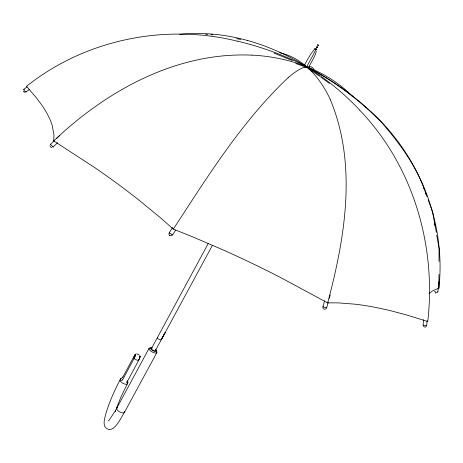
<?xml version="1.0" encoding="UTF-8"?>
<svg xmlns="http://www.w3.org/2000/svg" width="463" height="463" viewBox="0 0 463 463"><rect width="100%" height="100%" fill="white"/><g stroke="black" fill="none" stroke-linecap="round" stroke-linejoin="round"><path stroke-width="0.69" d="M428.964 293.779L432.297 291.036L438.907 288.096L438.959 274.391M439.005 261.41L439.051 248.428L436.702 235.129M315.511 49.066L314.776 48.783L310.69 54.229L308.086 58.564L304.341 65.428L305.702 66.458M437.905 291.904L438.727 281.851M438.907 288.096C446.332 220.4 417.522 151.152 365.828 107.115M359.792 110.275C413.031 165.829 436.505 245.703 427.76 321.507L406.491 314.95L392.977 311.327A472.573 133.437 36.1 0 0 355.497 304.22L338.43 302.889L327.659 302.883L279.53 276.955A534.441 219.919 32.1 0 0 222.084 249.464L192.996 236.992L173.324 229.098L160.134 217.5L139.508 200.543A520.892 184.679 21.3 0 0 94.869 167.704L53.714 140.897L53.957 134.912L52.215 125.485A417.939 101.113 21.5 0 0 41.751 105.014L36.328 97.716L26.484 86.326C84.908 39.766 164.822 23.185 237.212 41.161M427.146 320.749L426.66 325.715L423.367 325.414L423.084 325.263L423.633 319.655M169.4 233.126L169.192 232.814L172.589 227.466M108.516 420.861L108.568 420.508M172.01 234.805L172.583 234.926L175.604 230.128M326.178 307.826L326.681 307.86L328.157 302.437M329.274 298.392L330.206 295.018M323.423 307.027L322.925 306.784L324.615 300.742M327.659 302.883C345.224 237.143 357.413 164.081 330.131 99.221M423.084 325.263L423.437 325.176M115.246 411.665L115.657 410.415M316.246 51.335C315.598 55.942 309.151 65.63 308.572 67.65M116.589 407.793L121.138 396.583L127.389 383.769M315.743 49.46L316.952 47.371L317.699 47.689L317.363 47.4M120.108 379.805C114.535 390.396 109.662 401.398 106.102 412.84C105.089 417.198 103.087 422.001 104.731 426.446C112.706 436.922 121.011 417.435 124.46 412.348L156.847 352.609M318.179 45.177L317.439 44.679L318.77 45.397L318.179 45.177L317.01 47.394L317.334 47.486M123.019 376.824L134.351 355.682A3.345 0.498 -65.4 0 1 135.676 354.351A3.345 0.498 -65.4 0 1 134.085 358.455L122.701 379.689M127.198 381.72L138.605 360.515A3.339 0.509 -65.4 0 0 140.052 357.066A3.339 0.509 -65.4 0 0 139.78 356.29M149.069 348.321L115.507 410.519L108.996 420.369M155.394 350.63L212.424 245.309M208.373 243.237L151.505 348.489M165.088 332.66L161.211 339.796L165.048 332.804M304.816 65.891L304.341 65.428L304.88 65.514M173.324 229.098C207.899 176.143 241.825 121.451 288.09 77.732M169.192 232.814L172.589 234.909M127.823 382.947L127.719 383.046A3.426 1.181 61.6 0 1 127.58 383.098L126.995 382.432M120.635 378.838L120.733 378.728A3.426 1.215 -5.3 0 1 120.918 378.531M426.446 326.346L425.19 327.214L423.466 326.565M53.714 140.897C106.756 90.418 176.964 51.7 252.103 55.166M54.634 140.387L50.461 144.3M56.723 138.425L59.854 135.485M52.603 146.505L53.095 146.997L57.765 142.639M122.463 377.513L120.959 378.537M326.293 308.549C325.304 309.845 323.012 309.18 322.879 307.554M23.735 89.417L27.097 86.853M25.928 92.039L29.25 89.509M171.981 235.522C170.65 236.512 168.607 235.204 168.92 233.584M304.37 65.399L304.903 65.52M316.767 49.9L314.765 48.812M179.621 34.412C202.366 31.988 225.504 34.372 247.508 40.495M205.647 34.36L207.627 34.499M210.931 34.725L212.911 34.858M136.579 353.906L138.223 354.282L139.531 355.248M236.581 38.637L240.789 39.511M51.763 147.541L50.432 146.968L49.888 145.625M426.22 325.501L426.666 325.697M295.707 63.535L305.464 66.979M274.015 53.106L292.28 60.537M24.585 92.403L23.295 91.408M316.443 46.908C315.859 46.728 316.854 47.452 316.605 47.07M435.833 293.206L435.266 292.876M317.155 47.469L316.779 47.272M307.287 67.297L308.537 67.737L306.998 67.158M315.517 49.153L315.06 48.968L315.39 49.257M307.177 67.245L305.522 66.354M316.113 49.639L315.951 49.564A54.842 9.723 -62.5 0 0 315.193 50.918L313.81 53.662A38.481 6.337 -62.7 0 1 311.443 58.205L306.547 66.932M315.847 49.512L316.478 49.778L316.032 49.425M306.095 66.684L305.8 66.516M307.079 66.921C335.009 81.627 360.457 100.633 382.397 123.337C400.547 144.525 417.522 167.664 426.151 194.489M305.406 66.284L304.914 65.96M316.345 49.529L316.796 49.877M307.883 68.368L319.632 76.221M320.784 77.072L329.413 83.45M169.336 235.123L169.834 235.545M326.681 307.86L322.925 306.784M348.159 92.201L352.384 96.275M50.82 144.664L50.479 144.317L53.095 146.997M120.542 379.666L121.271 380.343L122.157 380.25A1.69 1.366 81.2 0 0 122.73 379.718M423.767 188.262L424.264 189.558M425.271 192.139L427.025 196.665M428.142 199.883L432.621 212.019L435.093 226.025M127.475 380.875L127.921 382.172M434.578 223.016L436.343 232.328M437.772 291.621A1.603 0.55 6.1 0 1 436.175 292.246A1.603 0.55 6.1 0 1 434.983 291.279M306.257 67.285A1.713 0.735 -58.4 0 0 306.118 67.21A1.713 0.289 -62.8 0 1 306.13 67.361M306.303 67.314A1.713 1.482 -50.5 0 0 306.118 67.21A1.713 1.204 -68.2 0 1 306.251 67.326M306.118 67.21A1.707 1.661 -82.2 0 1 306.321 67.343M304.822 67.077A1.707 1.661 -82.2 0 1 305.302 66.996M305.007 67.17A1.713 1.482 -50.5 0 1 305.349 67.094M25.76 91.414A1.719 0.382 51.1 0 1 25.436 91.882A1.719 0.382 51.1 0 1 23.879 89.984A1.719 0.382 51.1 0 1 24.279 89.614M279.658 52.689A289.948 130.329 -72.1 0 1 304.741 65.19M247.52 40.437A285.289 242.004 83 0 1 305.84 66.255M237.23 41.103A283.935 263.349 1.2 0 1 305.852 66.325M252.127 55.109A288.177 190.553 -42.9 0 1 306.431 66.626A291.985 39.17 -58.8 0 0 288.119 77.68M306.853 66.985A290.324 130.653 -72.1 0 1 330.165 99.169M307.027 66.99A285.474 242.288 83 0 1 359.832 110.229M307.015 66.921A283.854 263.233 1 0 1 365.868 107.069M307.038 66.863A287.87 190.177 -43 0 1 348.193 92.154M308.74 66.377A291.557 39.06 -58.8 0 1 313.914 69.496M161.24 339.136A2.228 0.816 28.4 0 1 159.046 339.367A2.228 0.816 28.4 0 1 157.814 337.342M155.342 350.109A2.222 0.839 28.4 0 1 154.341 350.792A2.222 0.839 28.4 0 1 151.818 349.368A2.222 0.839 28.4 0 1 152.078 348.269M124.466 411.393A4.364 1.887 28.4 0 1 119.622 411.867A4.364 1.887 28.4 0 1 117.718 407.643M126.648 381.83A4.144 1.707 28.2 0 1 126.387 384.249A4.144 1.707 28.2 0 1 121.375 382.253A4.144 1.707 28.2 0 1 120.623 379.428M138.611 360.521A4.196 1.638 28.2 0 1 134.079 358.46M134.351 355.659A4.196 1.638 28.2 0 1 135.011 355.775M155.412 350.092A4.445 1.678 28.4 0 1 155.794 353.049A4.445 1.678 28.4 0 1 149.844 350.26A4.445 1.678 28.4 0 1 150.84 347.945M155.62 349.559A3.334 1.256 28.4 0 1 155.284 351.486A3.334 1.256 28.4 0 1 150.915 349.177A3.334 1.256 28.4 0 1 152.113 347.713M120.415 379.654A4.034 1.817 7.6 0 1 120.785 378.884M122.886 376.813A1.684 0.885 -42.7 0 1 122.377 377.409M127.713 382.044A4.028 1.372 45.6 0 1 127.8 382.872M127.099 382.386A1.69 0.938 -47.7 0 1 127.325 381.726M139.884 356.446A2.101 0.318 -65.4 0 1 139.467 358.42A2.101 0.318 -65.4 0 1 138.269 359.971M139.589 356.834A2.101 0.318 -65.4 0 1 139.67 356.713M134.461 357.32A2.101 0.313 -65.4 0 0 135.555 354.311A2.101 0.313 -65.4 0 0 134.01 357.019A2.101 0.313 -65.4 0 0 134.461 357.32"/></g></svg>
